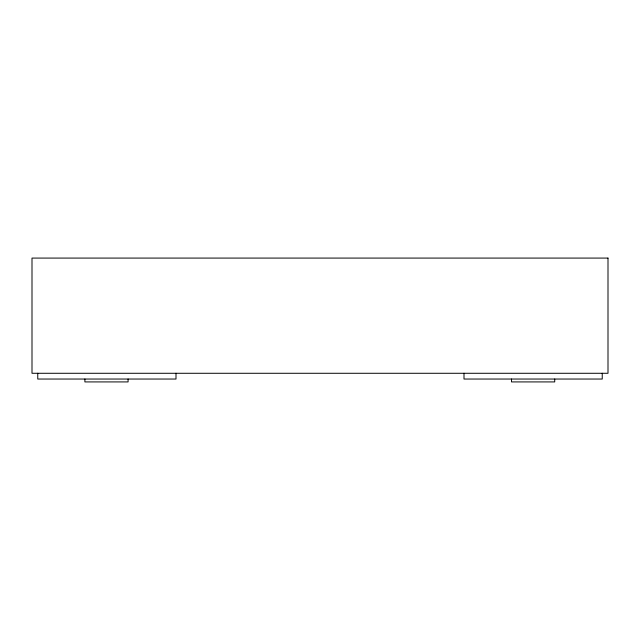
<?xml version="1.0" encoding="UTF-8"?>
<svg xmlns="http://www.w3.org/2000/svg" width="640" height="640" viewBox="0 0 640 640"><rect width="100%" height="100%" fill="white"/><g stroke="black" fill="none" stroke-linecap="round" stroke-linejoin="round"><path stroke-width="0.96" d="M602.24 373.28L602.24 379.04L464 379.04L464 373.28M554.72 379.04L554.72 381.92L511.52 381.92L511.52 379.04M176 373.28L176 379.04L37.76 379.04L37.76 373.28M128.088 379.04L128.088 381.92L84.888 381.92L84.888 379.04M608 258.08L32 258.08L32 373.28L608 373.28L608 258.08"/></g></svg>
